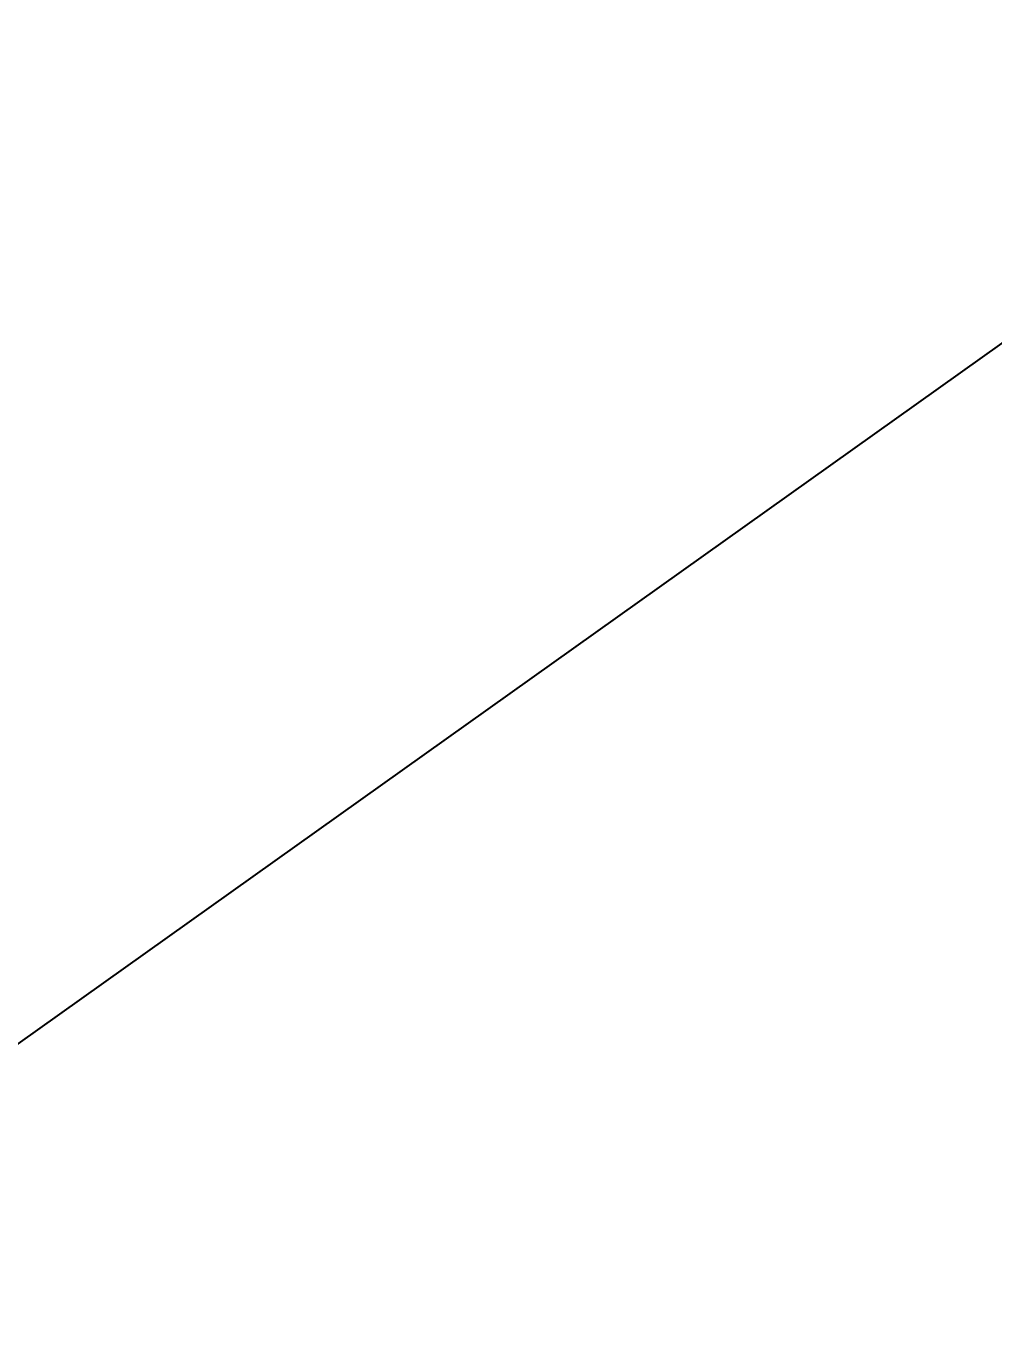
# Model space of a CAD drawing. Header units: feet. Extents: x 2321988 to 2329858, y 6722724 to 6730499.
# Drawn here: x 2326054.715 to 2326054.8836, y 6726867.6928 to 6726867.9225 of the extents above; entities that cross this region are included whole.
import ezdxf

# ---------------------------------------------------------------- set-up
doc = ezdxf.new("R2010")
doc.units = ezdxf.units.FT
doc.header["$MEASUREMENT"] = 0
doc.header["$PDSIZE"] = 5
doc.layers.add('BESS Dimensions', color=3, linetype='Continuous')
doc.layers.add('C-BESS-EQUIPMENT', color=255, linetype='Continuous')
doc.styles.add('TG_DIMS', font='arial.ttf')
doc.dimstyles.new('TG-PROPOSED-ANNO', dxfattribs={"dimtxt": 0.1, "dimasz": 0.1, "dimexe": 0.05, "dimexo": 0.05, "dimgap": 0.02, "dimtad": 0, "dimtih": 1, "dimtoh": 1, "dimdsep": 46, "dimtxsty": 'TG_DIMS', "dimcen": 0, "dimclrd": 256, "dimclre": 256, "dimclrt": 256, "dimaunit": 1, "dimadec": 6, "dimazin": 2, "dimtfac": 1, "dimtofl": 0, "dimtmove": 1, "dimatfit": 3, "dimfxl": 1, "dimtolj": 1, "dimtzin": 0, "dimarcsym": 0})

# ---------------------------------------------------------------- blocks, each defined once
blk = doc.blocks.new('Midpoint Site Plan$0$A$C71e53a02')
at = {"lineweight": 9}
for points in [[(26.0184, 1.4276), (25.9404, 1.4763), (25.843, 1.4958), (25.8527, 1.4958), (25.843, 1.4958), (25.6189, 1.4958), (25.7553, 1.4958), (25.765, 1.4958), (25.7553, 1.4958)], [(25.765, 1.4958), (25.7943, 1.4763), (25.8332, 1.4568), (25.8917, 1.4179), (25.9015, 1.4179)], [(25.8235, 0.9988), (25.8235, 1.2425), (25.8332, 1.2425), (25.8235, 1.2425), (25.843, 1.3399), (25.8917, 1.4179), (26.0086, 1.3496), (26.0184, 1.3496)], [(26.759, 0.9014), (26.5933, 0.9014), (26.6031, 0.9014), (26.5933, 0.9014), (26.5446, 0.9111), (26.5056, 0.9404), (26.0184, 1.4276), (26.0281, 1.4276)], [(26.0086, 1.3496), (26.0086, 0.9988), (26.0184, 0.9988)], [(26.2718, 0.9988), (26.0086, 1.2619), (26.0184, 1.2619)], [(25.7553, 0.1803), (25.7553, 0.9988), (25.765, 0.9988)], [(25.7553, 0.9988), (25.7845, 0.9988), (25.7943, 0.9988)], [(25.7845, 0.9988), (26.34, 0.9988), (26.3497, 0.9988)], [(26.4472, 0.5603), (26.4472, 0.9988), (26.4569, 0.9988), (26.4472, 0.9988), (26.34, 0.9988)], [(27.0124, 0.9014), (26.759, 0.9014), (26.7687, 0.9014)], [(27.3339, 0.7747), (27.0124, 0.7747), (27.0124, 0.9014), (27.0221, 0.9014), (27.0124, 0.9014), (27.3339, 0.9014)], [(26.4472, 0.8234), (26.5154, 0.7942), (26.5933, 0.7747), (26.6031, 0.7747), (26.5933, 0.7747), (26.759, 0.7747)], [(26.7687, 0.7747), (26.759, 0.7747), (27.0124, 0.7747), (27.0221, 0.7747)], [(27.2365, 0.7747), (27.2365, 0.687), (27.2462, 0.687)], [(27.9478, 0.5311), (27.9478, 0.687), (27.9576, 0.687), (27.9478, 0.687), (27.0708, 0.687), (27.0708, 0.5603), (27.0806, 0.5603)], [(27.5288, 0.5603), (26.262, 0.5603), (26.1256, 0.5408), (25.9989, 0.4921), (25.9015, 0.4044), (25.8917, 0.3947), (25.882, 0.3947), (25.882, 0.3849), (25.8722, 0.3849), (25.8722, 0.3752), (25.8625, 0.3752), (25.8625, 0.3654), (25.8625, 0.3557), (25.8527, 0.3557), (25.8527, 0.3459), (25.843, 0.3459), (25.843, 0.3362), (25.8332, 0.3264), (25.8332, 0.3167), (25.8235, 0.3167), (25.8235, 0.307), (25.8235, 0.2972), (25.8138, 0.2972), (25.8138, 0.2875), (25.8138, 0.2777), (25.804, 0.2777), (25.804, 0.268), (25.804, 0.2582), (25.7943, 0.2582), (25.7943, 0.2485), (25.7943, 0.2387), (25.7943, 0.229), (25.7845, 0.229), (25.7845, 0.2193), (25.7845, 0.2095), (25.7845, 0.1998), (25.7748, 0.1998), (25.7748, 0.19), (25.7748, 0.1803), (25.726, 0.1803), (25.7358, 0.1803)], [(26.262, 0.5603), (26.2718, 0.5603)], [(25.882, 0.3947), (25.882, 0.3947)], [(25.8917, 0.3947), (25.8917, 0.3947)], [(25.9015, 0.4044), (25.9112, 0.4044)], [(25.8625, 0.3654), (25.8625, 0.3654)], [(25.8625, 0.3654), (25.8625, 0.3654)], [(25.8625, 0.3654), (25.8625, 0.3654)], [(25.8625, 0.3654), (25.8625, 0.3654)], [(25.8625, 0.3654), (25.8625, 0.3654)], [(25.8722, 0.3752), (25.8722, 0.3752)], [(25.8722, 0.3752), (25.8722, 0.3752)], [(25.8722, 0.3752), (25.8722, 0.3752)], [(25.8722, 0.3752), (25.8722, 0.3752)], [(25.882, 0.3849), (25.882, 0.3849)], [(26.1451, -0.0049), (26.1353, -0.0049), (26.1353, 0.0633), (26.1451, 0.0633), (26.1353, 0.0633), (26.1548, 0.1608), (26.1938, 0.2387), (26.262, 0.3167), (26.3497, 0.3557), (26.4472, 0.3752), (27.5288, 0.3752), (27.5386, 0.3752)], [(26.5154, 0.3752), (26.4082, 0.3557), (26.3205, 0.3167), (26.2523, 0.2387), (26.2035, 0.1608), (26.1841, 0.0633), (26.1841, -0.19), (26.1938, -0.19)], [(26.4472, -0.19), (26.4472, 0.3654), (26.4569, 0.3654)], [(27.0708, 0.3752), (27.0708, 0.2485), (27.0806, 0.2485), (27.0708, 0.2485), (27.9284, 0.2485), (27.9186, 0.2485), (27.8991, 0.1998), (27.8601, 0.1803)], [(25.843, 0.3459), (25.843, 0.3459)], [(25.843, 0.3459), (25.843, 0.3459)], [(25.843, 0.3362), (25.843, 0.3362)], [(25.843, 0.3362), (25.843, 0.3362)], [(25.843, 0.3362), (25.843, 0.3362)], [(25.843, 0.3362), (25.843, 0.3362)], [(25.843, 0.3362), (25.843, 0.3362)], [(25.8527, 0.3557), (25.8527, 0.3557)], [(25.8527, 0.3557), (25.8527, 0.3557)], [(25.8527, 0.3557), (25.8527, 0.3557)], [(25.8527, 0.3557), (25.8527, 0.3557)], [(25.8527, 0.3459), (25.8527, 0.3459)], [(25.8527, 0.3459), (25.8527, 0.3459)], [(25.8235, 0.3167), (25.8235, 0.3167)], [(25.8235, 0.307), (25.8235, 0.307)], [(25.8235, 0.307), (25.8235, 0.307)], [(25.8235, 0.307), (25.8235, 0.307)], [(25.8235, 0.307), (25.8235, 0.307)], [(25.8235, 0.307), (25.8235, 0.307)], [(25.8332, 0.3264), (25.8332, 0.3264)], [(25.8332, 0.3264), (25.8332, 0.3264)], [(25.8332, 0.3264), (25.8332, 0.3264)], [(25.8332, 0.3264), (25.8332, 0.3264)], [(25.8332, 0.3264), (25.8332, 0.3264)], [(25.8332, 0.3167), (25.8332, 0.3167)], [(25.8332, 0.3167), (25.8332, 0.3167)], [(25.804, 0.2777), (25.804, 0.2777)], [(25.804, 0.2777), (25.804, 0.2777)], [(25.8138, 0.2972), (25.8138, 0.2972)], [(25.8138, 0.2972), (25.8138, 0.2972)], [(25.8138, 0.2972), (25.8138, 0.2972)], [(25.8138, 0.2875), (25.8138, 0.2875)], [(25.8138, 0.2875), (25.8138, 0.2875)], [(25.8138, 0.2875), (25.8138, 0.2875)], [(25.8138, 0.2875), (25.8138, 0.2875)], [(25.8138, 0.2777), (25.8138, 0.2777)], [(25.8235, 0.2972), (25.8235, 0.2972)], [(25.7943, 0.2582), (25.7943, 0.2582)], [(25.7943, 0.2485), (25.7943, 0.2485)], [(25.7943, 0.2485), (25.7943, 0.2485)], [(25.7943, 0.2485), (25.7943, 0.2485)], [(25.7943, 0.2485), (25.7943, 0.2485)], [(25.804, 0.268), (25.804, 0.268)], [(25.804, 0.268), (25.804, 0.268)], [(25.804, 0.268), (25.804, 0.268)], [(25.804, 0.268), (25.804, 0.268)], [(25.804, 0.268), (25.804, 0.268)], [(25.804, 0.2582), (25.804, 0.2582)], [(25.804, 0.2582), (25.804, 0.2582)], [(30.7153, 0.1218), (30.6959, 0.1705), (30.6569, 0.1803), (30.6666, 0.1803), (30.6569, 0.1803), (27.0416, 0.1803), (27.0806, 0.1998), (27.1001, 0.2485), (27.1098, 0.2485), (27.1001, 0.2485)], [(27.1001, 0.2485), (27.1001, 0.2485)], [(25.7845, 0.229), (25.7845, 0.229)], [(25.7845, 0.229), (25.7845, 0.229)], [(25.7845, 0.229), (25.7845, 0.229)], [(25.7943, 0.2387), (25.7943, 0.2387)], [(25.7943, 0.2387), (25.7943, 0.2387)], [(25.7943, 0.2387), (25.7943, 0.2387)], [(25.7943, 0.2387), (25.7943, 0.2387)], [(25.7943, 0.2387), (25.7943, 0.2387)], [(25.7748, 0.1998), (25.7748, 0.1998)], [(25.7845, 0.2193), (25.7845, 0.2193)], [(25.7845, 0.2193), (25.7845, 0.2193)], [(25.7845, 0.2095), (25.7845, 0.2095)], [(25.307, 0.1803), (25.1901, 0.1803), (25.1901, -0.19), (25.1998, -0.19)], [(25.1901, 0.1803), (25.1998, 0.1803)], [(25.726, 0.1803), (25.307, 0.1803), (25.3168, 0.1803)], [(25.7748, 0.1803), (25.7845, 0.1803)], [(26.9441, 0.1803), (26.9344, 0.1803), (26.7882, 0.1803), (26.7395, 0.1705), (26.72, 0.1218)], [(26.9344, 0.1803), (27.0416, 0.1803), (27.0513, 0.1803)], [(26.7298, 0.1218), (26.72, 0.1218), (26.72, -0.0049), (26.72, -0.1316), (26.7298, -0.1316)], [(26.1841, 0.0633), (26.1938, 0.0633)], [(25.1901, -0.19), (25.307, -0.19), (25.5994, -0.19), (25.5994, -0.0049), (25.6091, -0.0049), (25.5994, -0.0049), (25.726, -0.0049)], [(26.1743, -0.19), (26.1646, -0.19), (26.1646, -0.0049), (26.1353, -0.0049), (25.9015, -0.0049), (25.726, -0.0049), (25.7358, -0.0049)], [(25.9015, -0.0049), (25.9112, -0.0049)], [(26.72, -0.0049), (26.7298, -0.0049)], [(25.7845, -0.2875), (25.7943, -0.2875), (25.804, -0.2777), (25.804, -0.2582), (25.804, -0.2387), (25.804, -0.2193), (25.804, -0.1998), (25.7943, -0.19), (25.7845, -0.19), (26.7687, -0.19), (26.7785, -0.19), (26.7687, -0.19), (30.6569, -0.19), (30.6959, -0.1705), (30.7153, -0.1316)], [(26.72, -0.1316), (26.7395, -0.1705), (26.7687, -0.19)], [(25.307, -0.19), (25.3168, -0.19)], [(25.7553, -0.1998), (25.7553, -0.19), (25.765, -0.19), (25.5994, -0.19), (25.6091, -0.19), (25.5994, -0.19)], [(25.7943, -0.19), (25.7845, -0.19), (25.765, -0.19), (25.7553, -0.1998), (25.7553, -0.2193), (25.7553, -0.2387), (25.7553, -0.2582), (25.7553, -0.2777), (25.765, -0.2875), (25.7845, -0.2875), (26.9831, -0.2875)], [(25.804, -0.2387), (25.8138, -0.2387)], [(25.765, -0.2777), (25.7553, -0.2777), (25.7553, -0.9988), (25.7845, -0.9988), (26.34, -0.9988), (26.3497, -0.9988), (26.34, -0.9988), (26.4472, -0.9988), (26.4472, -0.2875), (26.4569, -0.2875)], [(25.9697, -0.3167), (25.9697, -0.2875), (25.9794, -0.2875)], [(26.1841, -0.2875), (26.1841, -0.687), (26.1938, -0.687), (26.1841, -0.687), (26.1646, -0.687), (26.1646, -0.2875)], [(25.9794, -0.3167), (25.9697, -0.3167), (25.9697, -0.687), (26.1646, -0.687), (26.1743, -0.687), (26.1646, -0.687)], [(26.4569, -0.8332), (26.4472, -0.8332), (26.5154, -0.7942), (26.5933, -0.7844), (26.759, -0.7844), (27.0124, -0.7844), (27.3339, -0.7844), (28.0453, -0.7844), (28.3864, -0.7844), (28.3961, -0.7844), (28.3864, -0.7844), (28.3864, -0.9111), (28.0453, -0.9111), (27.3339, -0.9111), (27.0124, -0.9111), (26.759, -0.9111), (26.5933, -0.9111), (26.5446, -0.9209), (26.5056, -0.9501), (26.5154, -0.9501)], [(25.7553, -1.5056), (25.6189, -1.5056), (25.6286, -1.5056), (25.6189, -1.5056), (25.843, -1.5056), (25.9404, -1.4861), (26.0184, -1.4276), (26.5056, -0.9501)], [(25.7553, -0.9988), (25.765, -0.9988)], [(25.8332, -0.9988), (25.8235, -0.9988), (25.8235, -1.2522), (25.843, -1.3496), (25.8917, -1.4276)], [(26.2718, -0.9988), (26.0086, -1.2619), (26.0184, -1.2619)], [(26.0086, -0.9988), (26.0086, -1.3594), (26.0184, -1.3594)], [(26.0086, -1.3594), (25.8917, -1.4276), (25.9015, -1.4276), (25.8917, -1.4276), (25.8332, -1.4568), (25.7943, -1.4861), (25.765, -1.4958), (25.7553, -1.5056), (25.765, -1.5056)]]:
    blk.add_lwpolyline(points, dxfattribs=at)
at = {"lineweight": 5}
for points in [[(24.3813, -0.0049), (24.8783, -0.0049), (24.888, -0.0049)], [(24.9757, -0.0049), (25.0732, -0.0049), (25.0829, -0.0049)], [(25.1803, -0.0049), (25.6676, -0.0049), (25.6773, -0.0049)], [(25.7748, -0.0049), (25.8722, -0.0049), (25.882, -0.0049)], [(25.9697, -0.0049), (26.4666, -0.0049), (26.4764, -0.0049)], [(26.5641, -0.0049), (26.6615, -0.0049), (26.6713, -0.0049)], [(26.759, -0.0049), (27.256, -0.0049), (27.2657, -0.0049)]]:
    blk.add_lwpolyline(points, dxfattribs=at)
at = {"lineweight": 9}
blk.add_lwpolyline([(26.0281, -1.4276), (26.0184, -1.4276)], close=True, dxfattribs=at)
blk = doc.blocks.new('*U57')
at = {"layer": 'C-BESS-EQUIPMENT', "rotation": 90}
blk.add_blockref('Midpoint Site Plan$0$A$C71e53a02', (234, 4), dxfattribs=at)
blk.add_wipeout([(163.5, -4), (163.5, 4), (304.5, 4), (304.5, -4)]).dxf.layer = 'C-BESS-EQUIPMENT'
blk = doc.blocks.new('*D110')
at = {"layer": 'BESS Dimensions', "lineweight": -2, "transparency": 16777216}
for p, q in [((2325959.34189, 6726878.57879), (2325907.90665, 6726841.93239)), ((2325917.78142, 6726836.6894), (2325957.7158, 6726780.63931)), ((2326007.72205, 6726710.45279), (2325967.78767, 6726766.50288)), ((2326060.88777, 6726736.05358), (2326009.45252, 6726699.40718))]:
    blk.add_line(p, q, dxfattribs=at)
at = {"layer": 'BESS Dimensions', "transparency": 16777216}
for points in [[(2325919.13881, 6726837.65651), (2325916.42404, 6726835.7223), (2325911.9788, 6726844.8337)], [(2326009.07944, 6726711.41989), (2326006.36467, 6726709.48568), (2326013.52467, 6726702.30849)]]:
    blk.add_solid(points, dxfattribs=at)
at = {"layer": 'Defpoints', "color": 0, "transparency": 16777216}
for p in [(2325963.41404, 6726881.48011), (2326064.95991, 6726738.95489), (2326013.52467, 6726702.30849)]:
    blk.add_point(p, dxfattribs=at)
at = {"layer": 'BESS Dimensions', "transparency": 16777216, "insert": (2325962.75174, 6726773.5711), "char_height": 10, "attachment_point": 5, "style": 'TG_DIMS'}
blk.add_mtext("\\A1;175'", dxfattribs=at)

msp = doc.modelspace()

# ---------------------------------------------------------------- block references
at = {"layer": 'C-BESS-EQUIPMENT', "xscale": 0.08333333333333331, "yscale": 0.08333333333333331, "zscale": 0.08333333333333331, "rotation": 305.4689808292026}
msp.add_blockref('*U57', (2326041.45315, 6726882.2405), dxfattribs=at)

# ---------------------------------------------------------------- next in the draw order: wipeouts: each hides what was drawn before it
msp.add_wipeout([(2326051.79366, 6726866.00368), (2326057.70897, 6726870.23265), (2326058.02932, 6726869.78302), (2326052.11401, 6726865.55404)]).dxf.layer = 'C-BESS-EQUIPMENT'

# ---------------------------------------------------------------- next in the draw order: wipeouts: each hides what was drawn before it
msp.add_wipeout([(2326046.50502, 6726866.53313), (2326055.67805, 6726873.08316), (2326055.99841, 6726872.63352), (2326046.82537, 6726866.0835)]).dxf.layer = 'C-BESS-EQUIPMENT'

# ---------------------------------------------------------------- next in the draw order: wipeouts: each hides what was drawn before it
msp.add_wipeout([(2326044.1544, 6726887.54167), (2326077.85795, 6726840.23687), (2326077.40832, 6726839.91652), (2326043.70467, 6726887.22144)]).dxf.layer = 'C-BESS-EQUIPMENT'

# ---------------------------------------------------------------- next in the draw order: wipeouts: each hides what was drawn before it
msp.add_wipeout([(2326040.08225, 6726884.64036), (2326073.7858, 6726837.33556), (2326073.33617, 6726837.01521), (2326039.63253, 6726884.32013)]).dxf.layer = 'C-BESS-EQUIPMENT'

# ---------------------------------------------------------------- next in the draw order: wipeouts: each hides what was drawn before it
msp.add_wipeout([(2326036.0101, 6726881.73905), (2326069.71366, 6726834.43425), (2326069.26402, 6726834.1139), (2326035.56038, 6726881.41882)]).dxf.layer = 'C-BESS-EQUIPMENT'

# ---------------------------------------------------------------- next in the draw order: linework, layer by layer
at = {"layer": 'C-BESS-EQUIPMENT'}
msp.add_lwpolyline([(2325996.57374, 6726826.32185), (2326168.01007, 6726948.46621)], dxfattribs=at)

# ---------------------------------------------------------------- next in the draw order: dimensions: what is measured, and where the dimension line sits
at = {"layer": 'BESS Dimensions'}
dim = msp.add_aligned_dim(p1=(2325963.41404, 6726881.48011), p2=(2326064.95991, 6726738.95489), distance=-63.15491, dimstyle='TG-PROPOSED-ANNO', override={"dimscale": 50, "dimpost": "'"}, dxfattribs=at)
dim.commit()
dim.dimension.update_dxf_attribs({"geometry": '*D110', "text_midpoint": (2325962.75174, 6726773.5711)})

doc.saveas('drawing.dxf')
